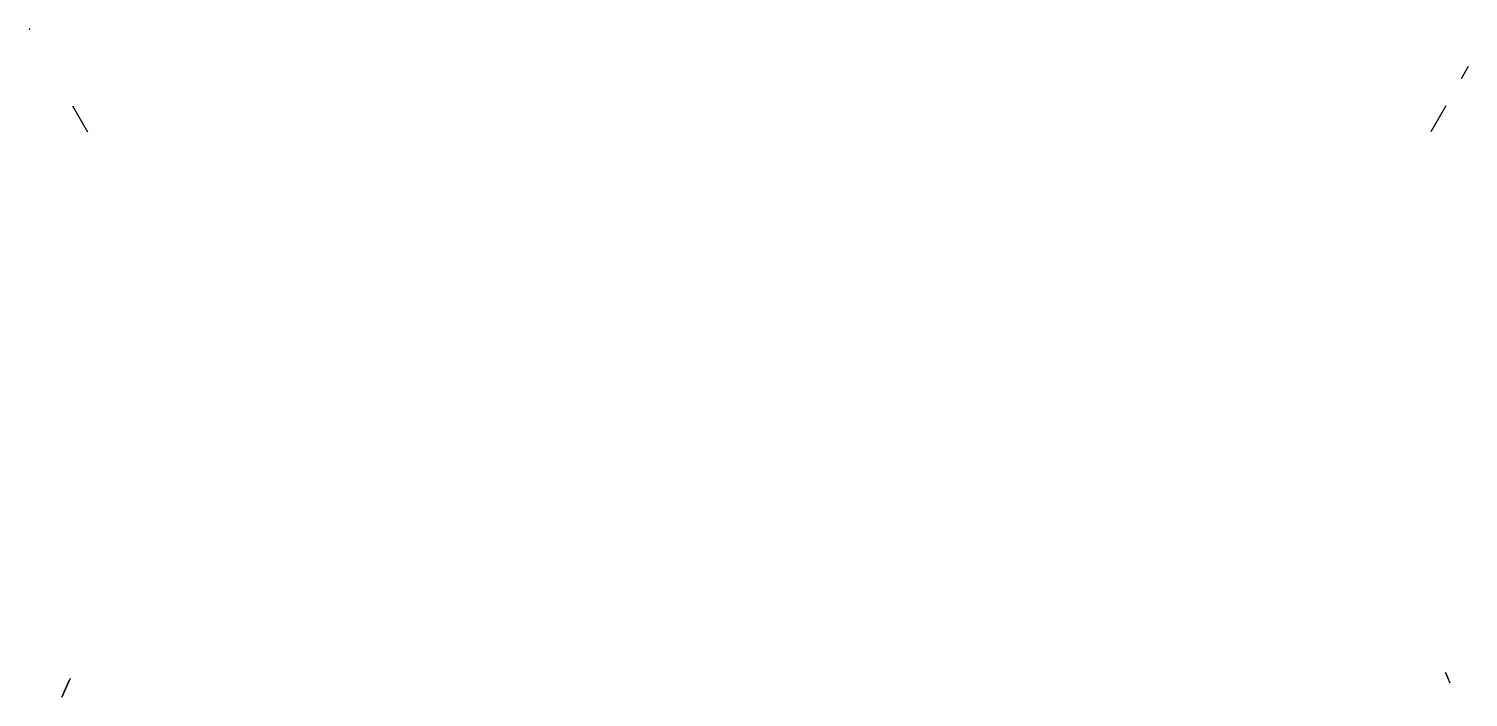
# Model space of a CAD drawing. Header units: millimetres. Extents: x -201 to 163, y 8 to 177.
import ezdxf

# ---------------------------------------------------------------- set-up
doc = ezdxf.new("R2010")
doc.units = ezdxf.units.MM
doc.layers.add('Layer0_8', color=7, linetype='Continuous', true_color=0x1bb11b)

msp = doc.modelspace()

# ---------------------------------------------------------------- linework, layer by layer
at = {"layer": 'Layer0_8', "color": 18, "true_color": 0x000000, "extrusion": (0, -0.9999999999999929, -1.192092966562082e-07)}
for p, q in [((-201.3475036621094, 177.2634887695312, 431.8528442382812), (-201.1000671386719, 177.1260070800781, 432.1878662109375)), ((-201.2326049804688, 177.1983947753906, 432.0228271484375), (-201.1000671386719, 177.1260070800781, 432.1878662109375)), ((-201.1685485839844, 177.1630859375, 432.1059875488281), (-201.1000671386719, 177.1260070800781, 432.1878662109375)), ((-201.1000671386719, 177.1260070800781, 432.1878662109375), (-201.1348571777344, 177.144775390625, 432.1470947265625)), ((163.0031127929688, 167.7266845703125, 426.9551086425781), (161.1990509033203, 164.6083679199219, 426.4703063964844)), ((-190.2961883544922, 157.7949523925781, 426.2158203125), (-186.504150390625, 151.186279296875, 425.5220642089844)), ((157.3000793457031, 157.7161865234375, 426.2102661132812), (153.5529174804688, 151.186279296875, 425.5220642089844)), ((-190.8837432861328, 12.75450134277344, 426.4757690429688), (-193.0019683837891, 8.009628295898438, 426.660888671875)), ((-193.0019683837891, 8.009628295898438, 426.660888671875), (-191.1302185058594, 12.202392578125, 426.4963684082031)), ((158.4152984619141, 11.55929565429688, 423.5177917480469), (157.2244262695312, 14.23365783691406, 423.41943359375)), ((157.2244262695312, 14.23365783691406, 423.41943359375), (158.0041656494141, 12.48258972167969, 423.4831848144531))]:
    msp.add_line(p, q, dxfattribs=at)

doc.saveas('drawing.dxf')
